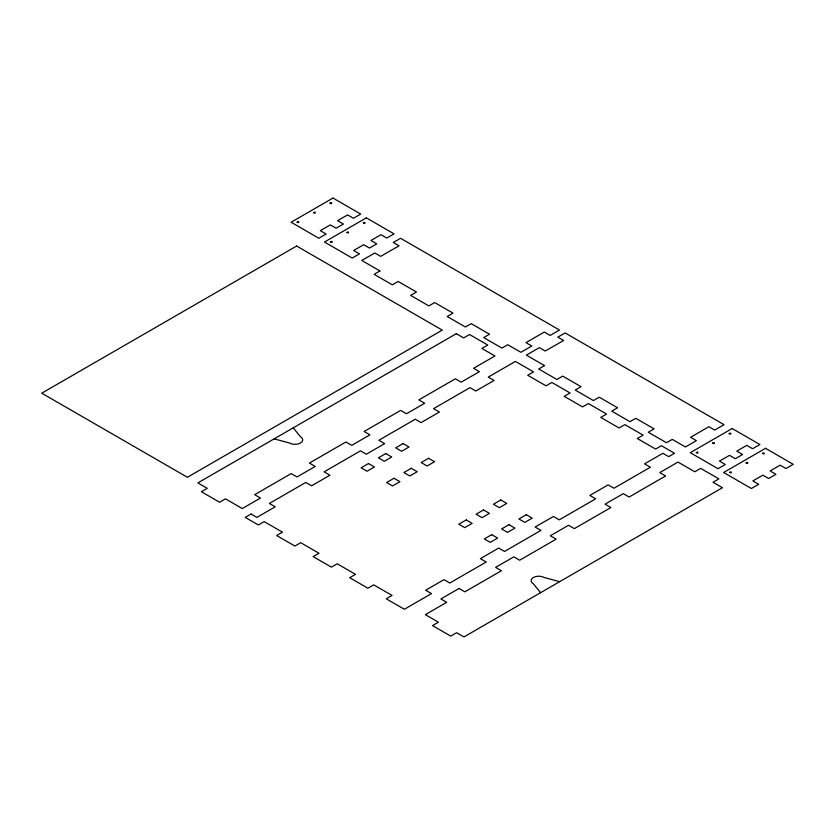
<?xml version="1.0" encoding="UTF-8"?>
<svg xmlns="http://www.w3.org/2000/svg" width="835" height="835" viewBox="0 0 835 835"><rect width="100%" height="100%" fill="white"/><g stroke="black" fill="none" stroke-linecap="round" stroke-linejoin="round"><path stroke-width="1.25" d="M274.141 438.866L289.495 443.009A7.724 4.457 0 0 0 300.443 443.02A7.724 4.457 0 0 0 300.412 436.705L293.231 427.844M559.68 581.671L544.326 577.528A7.724 4.457 0 0 0 533.388 577.507A7.724 4.457 0 0 0 533.408 583.832L540.589 592.693M297.124 222.12C299.577 224.218 299.16 220.064 297.135 222.079M313.553 212.633C315.505 214.835 316.288 210.587 313.553 212.633M329.992 203.145C332.257 205.274 332.288 201.141 329.992 203.103M330.493 241.931C332.393 244.091 333.228 240.01 330.514 241.847M346.922 232.443C349.364 234.551 348.905 230.376 346.922 232.443M363.35 222.955C365.74 225.053 365.49 220.91 363.361 222.914M696.307 452.58C698.509 454.72 698.697 450.535 696.317 452.539M712.735 443.103C715.188 445.149 714.843 441.078 712.756 443.02M729.164 433.615C731.491 435.745 731.376 431.507 729.164 433.615M729.665 472.391C731.909 474.541 731.93 470.345 729.665 472.391M746.104 462.903C748.567 464.959 748.264 460.847 746.104 462.861M762.532 453.415C764.912 455.472 764.745 451.453 762.553 453.332M332.988 198.062L291.112 222.235L318.834 238.236L326.12 234.03L320.296 230.669L330.305 224.886L336.129 228.247L343.415 224.051L337.59 220.68L347.6 214.898L353.424 218.269L360.71 214.063L332.988 198.062M296.634 246.033L41.75 393.191L187.395 477.276L442.279 330.128L296.634 246.033M366.356 217.862L324.481 242.035L352.203 258.046L359.478 253.84L353.654 250.479L363.674 244.697L369.498 248.058L376.773 243.851L370.949 240.49L380.969 234.708L386.793 238.069L394.068 233.863L366.356 217.862M379.956 270.947L374.132 274.318L392.335 284.829L398.159 281.458L416.477 292.031L410.653 295.402L428.856 305.913L434.68 302.541L452.998 313.125L447.174 316.486L465.377 326.996L471.201 323.636L489.519 334.209L483.695 337.57L501.898 348.08L507.732 344.719L520.894 352.318L531.811 346.014L525.987 342.642L544.305 332.069L550.129 335.44L559.481 330.034L400.591 238.299L393.254 242.474L399.046 245.845L380.635 256.366L374.842 252.984L361.774 260.447L379.956 270.947M456.338 333.676L197.864 482.901L207.278 488.339L201.392 491.731L219.605 502.242L225.481 498.85L242.286 508.546L260.489 498.036L254.665 494.675L291.185 473.591L297.01 476.952L315.223 466.441L309.388 463.081L345.909 441.997L351.744 445.358L369.947 434.847L364.123 431.486L400.643 410.402L406.468 413.763L424.671 403.253L418.846 399.881L455.367 378.798L461.191 382.169L479.405 371.658L473.57 368.287L494.925 355.961L481.878 348.425L487.755 345.032L469.552 334.522L463.665 337.914L456.338 333.676M251.064 514.036L245.239 517.397L258.349 524.964L264.173 521.604L282.48 532.177L276.656 535.538L294.87 546.048L300.694 542.687L319.001 553.261L313.177 556.621L331.391 567.132L337.215 563.771L355.522 574.344L349.698 577.716L367.911 588.226L373.736 584.855L392.053 595.428L386.219 598.799L404.359 609.268L431.486 593.601L425.652 590.241L443.969 579.667L449.794 583.028L486.21 562.007L480.386 558.646L498.693 548.073L504.528 551.434L540.934 530.413L535.11 527.052L553.428 516.468L559.252 519.84L595.668 498.819L589.834 495.447L608.151 484.874L613.976 488.245L650.392 467.214L644.568 463.853L662.875 453.28L668.71 456.641L674.534 453.28L661.424 445.713L655.6 449.073L637.282 438.5L643.107 435.139L624.904 424.629L619.079 427.99L600.762 417.416L606.586 414.056L588.383 403.545L582.559 406.906L564.241 396.333L570.065 392.972L551.862 382.461L546.038 385.822L527.72 375.249L533.544 371.878L515.414 361.409L488.287 377.076L494.111 380.436L475.793 391.01L469.969 387.649L433.553 408.67L439.387 412.031L421.07 422.604L415.245 419.243L378.829 440.264L384.653 443.635L366.346 454.209L360.511 450.837L324.105 471.869L329.929 475.23L311.612 485.803L305.787 482.442L269.381 503.463L275.206 506.824L256.888 517.397L251.064 514.036M368.506 463.55L361.106 467.809L367.045 471.243L374.435 466.974L368.506 463.55M385.801 453.562L378.412 457.83L384.34 461.254L391.73 456.985L385.801 453.562M403.096 443.573L395.707 447.842L401.635 451.265L409.025 446.996L403.096 443.573M544.524 365.605L538.7 368.966L556.903 379.487L562.727 376.115L581.045 386.688L575.221 390.06L593.424 400.57L599.248 397.199L617.566 407.783L611.742 411.144L629.945 421.654L635.769 418.293L654.087 428.866L648.263 432.227L666.466 442.738L672.29 439.377L685.452 446.976L696.38 440.671L690.555 437.3L708.863 426.727L714.697 430.088L724.049 424.691L565.159 332.956L557.822 337.121L563.615 340.503L545.203 351.024L539.4 347.642L526.332 355.105L544.524 365.605M393.995 478.257L386.595 482.526L392.533 485.96L399.923 481.691L393.995 478.257M411.29 468.278L403.9 472.547L409.828 475.971L417.218 471.702L411.29 468.278M428.585 458.29L421.195 462.559L427.123 465.982L434.513 461.713L428.585 458.29M466.212 519.955L458.822 524.223L464.751 527.647L472.14 523.378L466.212 519.955M483.507 509.966L476.117 514.235L482.045 517.669L489.435 513.4L483.507 509.966M500.802 499.988L493.412 504.256L499.34 507.68L506.73 503.411L500.802 499.988M491.7 534.671L484.31 538.94L490.239 542.364L497.629 538.095L491.7 534.671M508.995 524.683L501.605 528.952L507.534 532.375L514.924 528.117L508.995 524.683M526.29 514.704L518.9 518.963L524.829 522.397L532.219 518.128L526.29 514.704M732.17 428.522L690.294 452.695L718.016 468.696L725.291 464.5L719.467 461.129L729.477 455.346L735.311 458.718L742.586 454.511L736.762 451.15L746.782 445.368L752.606 448.729L759.881 444.523L732.17 428.522M459.083 588.456L440.88 598.966L446.704 602.327L425.349 614.654L438.406 622.2L432.52 625.592L450.733 636.103L456.609 632.711L463.947 636.938L722.411 487.713L713.006 482.286L718.883 478.883L700.68 468.372L694.793 471.775L677.989 462.068L659.786 472.579L665.61 475.94L629.089 497.034L623.265 493.662L605.062 504.173L610.886 507.544L574.365 528.628L568.541 525.267L550.338 535.778L556.162 539.139L519.641 560.222L513.817 556.861L495.604 567.372L501.428 570.733L464.907 591.817L459.083 588.456M765.528 448.322L723.653 472.506L751.375 488.506L758.66 484.3L752.836 480.939L762.846 475.157L768.67 478.518L775.955 474.311L770.131 470.95L780.14 465.168L785.965 468.529L793.25 464.333L765.528 448.322"/></g></svg>
